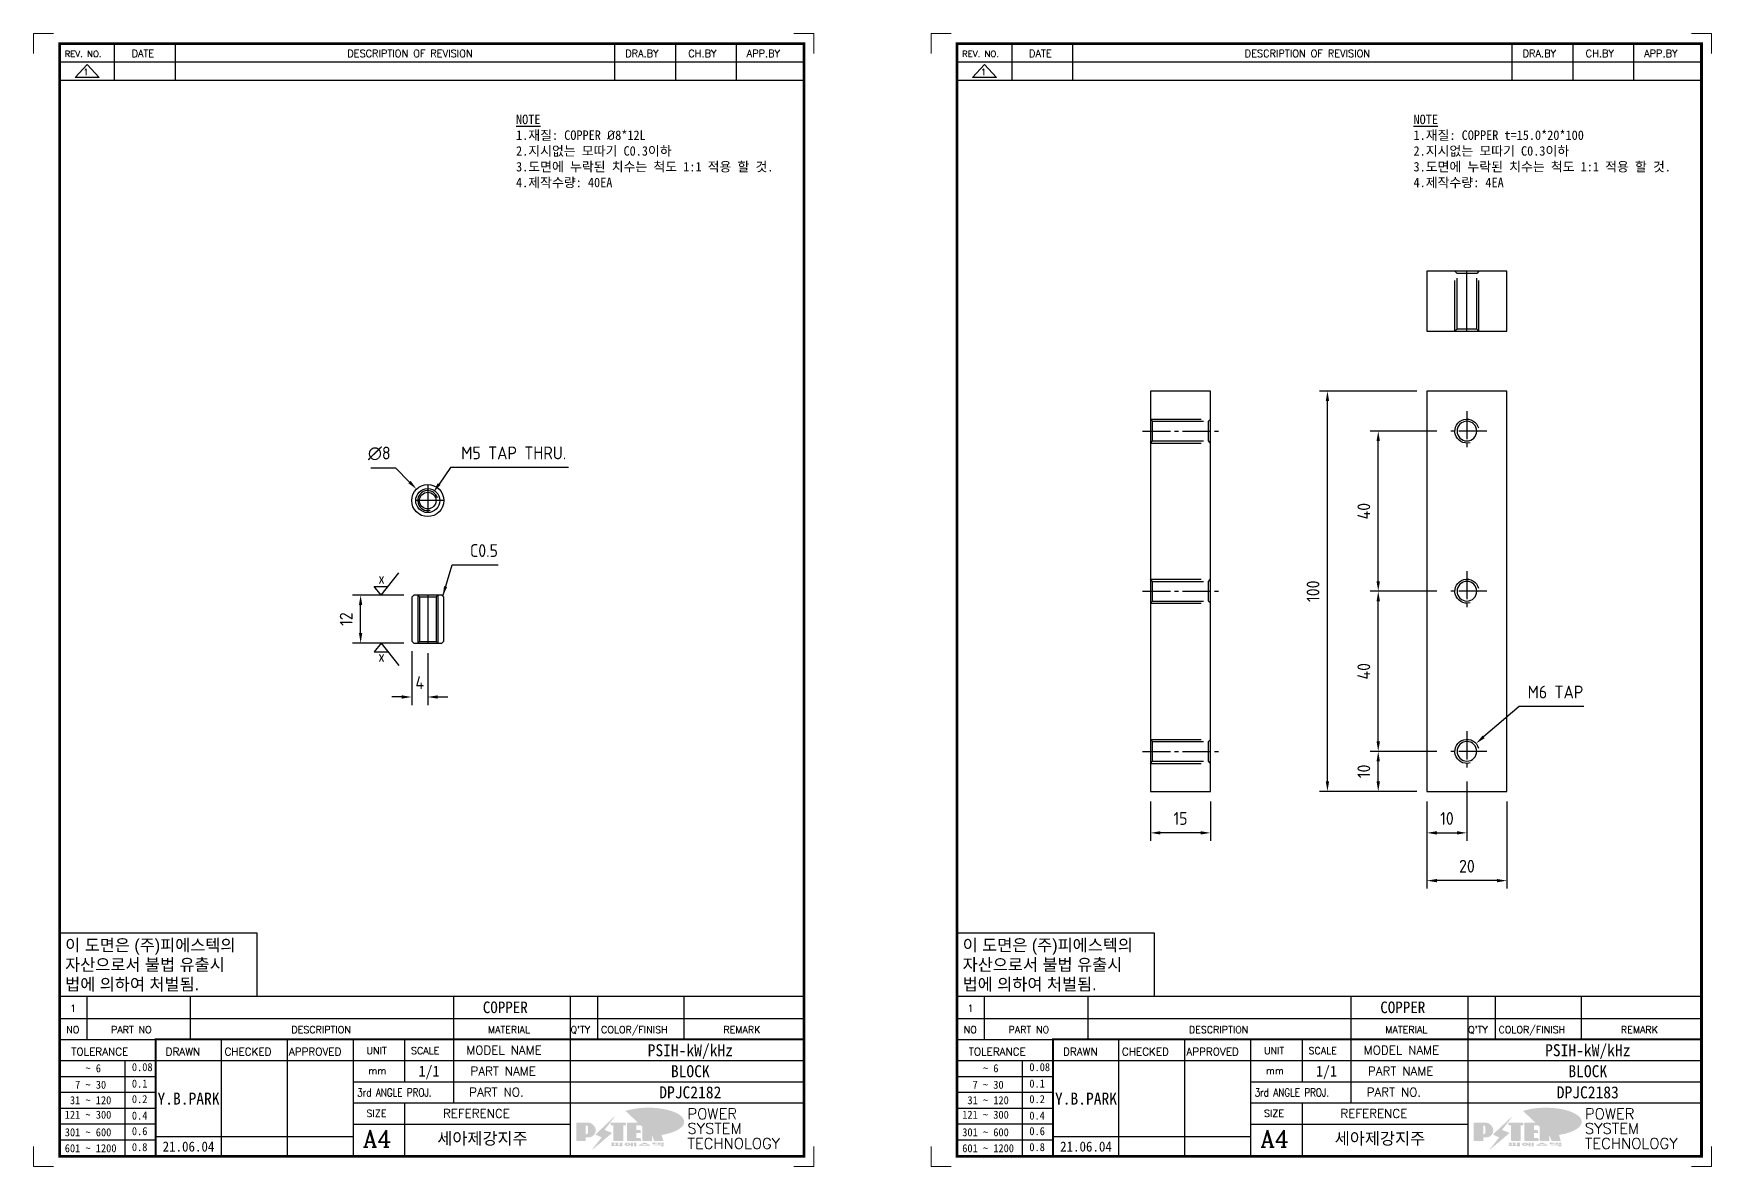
# Model space of a CAD drawing. Header units: millimetres. Extents: x 2584 to 14522, y 0 to 1456.
# Drawn here: x 9144 to 9563.3, y 0 to 283 of the extents above; entities that cross this region are included whole.
import ezdxf
from ezdxf.enums import TextEntityAlignment as Align

# ---------------------------------------------------------------- set-up
doc = ezdxf.new("R2010")
doc.units = ezdxf.units.MM
for name, pattern in [('CENTER', [50.8, 31.75, -6.35, 6.35, -6.35]), ('CENTER1', [10, 7, -1, 1, -1]), ('HIDDENX2', [19.05, 12.7, -6.35])]:
    doc.linetypes.add(name, pattern=pattern)
for name, color, linetype in [('CENTER', 1, 'CENTER'), ('line', 3, 'Continuous'), ('THIN', 3, 'Continuous')]:
    doc.layers.add(name, color=color, linetype=linetype)
doc.styles.add('h1', font='')
doc.styles.add('HAN', font='')
doc.styles.add('RC', font='ROMANC.SHX')
doc.styles.add('ROMANT', font='romant')
doc.styles.add('RT', font='ROMANT.SHX', dxfattribs={"oblique": 15})
doc.styles.get("Standard").update_dxf_attribs({"font": 'ISOCP.SHX', "bigfont": 'WHGTXT.SHX'})
doc.styles.get('h1').set_extended_font_data('New Gulim')
doc.styles.get('HAN').set_extended_font_data('GulimChe')
doc.dimstyles.new('PS-1', dxfattribs={"dimtxt": 3.2, "dimasz": 2.5, "dimexe": 2, "dimexo": 2.5, "dimgap": 2, "dimtad": 1, "dimtoh": 1, "dimrnd": 0.05, "dimzin": 12, "dimdsep": 46, "dimtxsty": 'Standard', "dimcen": 0, "dimclrt": 2, "dimazin": 3, "dimtfac": 1, "dimtofl": 0, "dimtmove": 0, "dimatfit": 3, "dimfxl": 0, "dimtolj": 1, "dimtzin": 0, "dimarcsym": 0})

# ---------------------------------------------------------------- blocks, each defined once
blk = doc.blocks.new('t4')
for p, q in [((0, 15.88), (49.25, 15.88)), ((0, 15.88), (0, 0)), ((49.25, 15.88), (49.25, 0)), ((0, 0), (49.25, 0))]:
    blk.add_line(p, q)
at = {"color": 1, "style": 'h1'}
for s, p in [('이 도면은 (주)피에스텍의', (1.4, 11.29)), ('자산으로서 불법 유출시', (1.4, 6.41)), ('법에 의하여 처벌됨.', (1.4, 1.52))]:
    blk.add_text(s, height=3, dxfattribs=at).set_placement(p)
blk = doc.blocks.new('no4')
at = {"color": 180}
for p, q in [((0, 5.5), (0, 0)), ((0, 5.5), (186, 5.5)), ((6.79, 5.5), (6.79, 0)), ((32.74, 0.11), (32.74, 5.5)), ((98.4, 5.5), (98.4, 0)), ((127.61, 5.5), (127.61, 0)), ((134.43, 5.5), (134.43, 0)), ((155.98, 5.5), (155.98, 0))]:
    blk.add_line(p, q, dxfattribs=at)
at = {"color": 2, "style": 'HAN'}
for tag, p in [('PART-NO', (19.76, 2.75)), ('MATERIAL', (111.38, 2.75)), ("Q'TY", (131.02, 2.75)), ('COLOR/FINISH', (145.2, 2.75)), ('REMARK', (170.76, 2.75))]:
    blk.add_attdef(tag, text='', height=2.9, dxfattribs=at).set_placement(p, align=Align.MIDDLE_CENTER)
blk.add_attdef('DESCRIPTION', text='', height=2.9, dxfattribs=at).set_placement((34.51, 2.75), align=Align.MIDDLE_LEFT)
at = {"color": 2, "style": 'RT', "oblique": 15}
blk.add_attdef('NO', text='', height=1.74, dxfattribs=at).set_placement((3.38, 2.51), align=Align.MIDDLE_CENTER)
blk = doc.blocks.new('new LOGO')
at = {"layer": 'line'}
h = blk.add_hatch(color=1, dxfattribs=at)
h.paths.add_polyline_path([(41.5, 16.4), (54.3, 16.4, 1), (54.3, 82.9), (0, 82.9), (0, -0.1), (41.5, -0.1)])
h.paths.add_polyline_path([(41.5, 27.9), (41.5, 71.9), (43.6, 71.9, -0.414214), (54.6, 60.9), (54.6, 38.9, -0.414214), (43.6, 27.9)], flags=16)
h.paths.add_polyline_path([(214.7, 71.9), (227.5, 71.9), (227.5, 82.9), (159.7, 82.9), (159.7, 71.9), (172.5, 71.9), (172.5, -0.1), (214.7, -0.1)])
h.paths.add_polyline_path([(276, 37.4), (294.8, 37.4), (294.8, 49.1), (276, 49.1), (276, 71.9), (294.8, 71.9), (294.8, 82.9), (234.5, 82.9), (234.5, -0.1), (297, -0.1), (297, 10.9), (276, 10.9)])
h.paths.add_polyline_path([(347.2, 35.2), (359.7, -0.1), (400.5, -0.1), (379.6, 66.8), (399.7, 82.9), (380.6, 82.9), (347.2, 61.6), (347.2, 82.9), (305.5, 82.9), (305.5, -0.1), (347.2, -0.1)])
h = blk.add_hatch(color=250, dxfattribs=at)
h.paths.add_polyline_path([(44.5, 69.4), (46.6, 69.4, -0.129793), (52, 68, 0.221832), (43.6, 71.9), (41.5, 71.9), (41.5, 27.9), (43.6, 27.9, 0.02048), (44.5, 28)], flags=17)
h.paths.add_polyline_path([(44.5, 13.9), (57.3, 13.9, 0.72362), (77.1, 73.9, -0.679777), (54.3, 16.4), (41.5, 16.4), (41.5, -0.1), (3, -0.1), (3, -2.6), (44.5, -2.6)])
h.paths.add_polyline_path([(117.9, 14.2), (71.5, -44.4), (77.1, -39.6), (120.8, 15.6), (92, 28.9), (173.3, 106), (177.5, 111.4), (89.1, 27.6)])
h.paths.add_polyline_path([(162.7, 71.9), (162.7, 69.4), (172.5, 69.4), (172.5, 71.9)], flags=17)
h.paths.add_polyline_path([(217.7, 69.4), (230.5, 69.4), (230.5, 80.4), (227.5, 80.4), (227.5, 71.9), (214.7, 71.9), (214.7, -0.1), (175.5, -0.1), (175.5, -2.6), (217.7, -2.6)])
h.paths.add_polyline_path([(297.8, 46.6), (294.8, 46.6), (294.8, 37.4), (276, 37.4), (276, 10.9), (279, 10.9), (279, 34.9), (297.8, 34.9)])
h.paths.add_polyline_path([(300, 8.4), (297, 8.4), (297, -0.1), (237.5, -0.1), (237.5, -2.6), (300, -2.6)])
h.paths.add_polyline_path([(297.8, 80.4), (294.8, 80.4), (294.8, 71.9), (276, 71.9), (276, 49.1), (279, 49.1), (279, 69.4), (297.8, 69.4)])
h.paths.add_polyline_path([(350.2, 80.4), (347.2, 80.4), (347.2, 61.6), (350.2, 63.5)])
h.paths.add_polyline_path([(350.2, 26.7), (347.2, 35.2), (347.2, -0.1), (308.5, -0.1), (308.5, -2.6), (350.2, -2.6)])
h.paths.add_polyline_path([(402.7, 80.4), (396.5, 80.4), (379.6, 66.8), (400.5, -0.1), (361.8, -0.1), (362.7, -2.6), (403.5, -2.6), (382.6, 64.3)])
blk.add_hatch(color=5, dxfattribs=at).paths.add_polyline_path([(166.3, 35), (131, 49), (180.4, 112.7), (92, 28.9), (120.8, 15.6), (74.4, -43)])
h = blk.add_hatch(color=253, dxfattribs=at)
edge = h.paths.add_edge_path()
edge.add_ellipse((333.9, 86.4), major_axis=(-165.9, 0), ratio=0.39426, start_angle=111.51268, end_angle=334.46902)
edge.add_ellipse((314.1, 81.2), major_axis=(-153.7, 0), ratio=0.40699, start_angle=121.30662, end_angle=327.74369, ccw=False)
edge.add_line((394, 27.8), (394.7, 25.6))
h = blk.add_hatch(color=250, dxfattribs=at)
edge = h.paths.add_edge_path()
edge.add_ellipse((237.8, -17.6), major_axis=(-14.3, 0), ratio=0.526336, start_angle=192.2456, end_angle=269.07481)
edge.add_line((238.1, -10.1), (237.6, -10.1))
edge.add_ellipse((237.8, -17.6), major_axis=(-14.3, 0), ratio=0.526336, start_angle=270.92519, end_angle=449.07481)
edge.add_line((237.6, -25.1), (238.1, -25.1))
edge.add_ellipse((237.8, -17.6), major_axis=(-14.3, 0), ratio=0.526336, start_angle=450.92519, end_angle=527.7544)
edge.add_line((251.7, -19.2), (254.1, -19.2))
edge.add_line((254.1, -19.2), (254.1, -27.1))
edge.add_line((254.1, -27.1), (263.1, -27.1))
edge.add_line((263.1, -27.1), (263.1, -10.1))
edge.add_line((263.1, -10.1), (254.1, -10.1))
edge.add_line((254.1, -10.1), (254.1, -16))
edge.add_line((254.1, -16), (251.7, -16))
h.paths.add_polyline_path([(241, -16.4), (241, -18.7, -1), (234.4, -18.7), (234.4, -16.4, -1)], flags=16)
h.paths.add_polyline_path([(278.2, -10.1), (268.1, -10.1), (268.1, -27.1), (278.2, -27.1)])
h.paths.add_polyline_path([(310.3, -10.1), (310.3, -11.1, -0.157169), (289.3, -17.5), (294, -19.9, 0.128407), (316.3, -15.9, 0.128407), (338.6, -19.9), (343.3, -17.5, -0.157169), (322.2, -11.1), (322.2, -10.1)])
h.paths.add_polyline_path([(342.1, -25.1), (342.1, -22.3), (290.4, -22.3), (290.4, -25.1)])
h.paths.add_polyline_path([(352, -10.1), (352, -16.2, 0.414214), (354, -18.2), (378.7, -18.2), (378.7, -19.6), (390.2, -19.6), (390.2, -10.1), (378.7, -10.1), (378.7, -13.6), (374.7, -13.6), (374.7, -15.1), (378.7, -15.1), (378.7, -16.2), (364.7, -16.2), (364.7, -15.1), (371.2, -15.1), (371.2, -13.6), (364.7, -13.6), (364.7, -12.6), (374.7, -12.6), (374.7, -10.1)])
h.paths.add_polyline_path([(393.8, -10.1), (393.8, -19.6), (405, -19.6), (405, -10.1)])
h.paths.add_polyline_path([(405, -27.1), (405, -20.9), (356.8, -20.9), (356.8, -23), (391.8, -23), (391.8, -27.1)])
h.paths.add_polyline_path([(200.4, -10.1), (200.4, -22.3), (193.2, -22.3), (193.2, -12.6), (196.6, -12.6), (196.6, -10.1), (161, -10.1), (161, -12.6), (164.5, -12.6), (164.5, -22.3), (161, -22.3), (161, -25.1), (200.4, -25.1), (200.4, -27.1), (213.9, -27.1), (213.9, -10.1)])
h.paths.add_polyline_path([(182, -12.6), (175.6, -12.6), (175.6, -22.3), (182, -22.3)], flags=17)
blk = doc.blocks.new('format-4')
at = {"color": 3, "lineweight": 9}
for p, q in [((5, 283), (0, 283)), ((0, 278), (0, 283)), ((190, 283), (195, 283)), ((195, 278), (195, 283)), ((0, 5), (0, 0)), ((195, 5), (195, 0)), ((5, 0), (0, 0)), ((190, 0), (195, 0))]:
    blk.add_line(p, q, dxfattribs=at)
at = {"color": 180}
for p, q in [((20.24, 275.95), (20.24, 280.5)), ((35.47, 275.95), (35.47, 280.5)), ((145.22, 275.95), (145.22, 280.5)), ((160.45, 275.95), (160.45, 280.5)), ((175.61, 275.95), (175.61, 280.5)), ((6.5, 275.95), (192.5, 275.95)), ((6.5, 36.99), (192.5, 36.99)), ((13.29, 36.99), (13.29, 31.71)), ((39.24, 31.71), (39.24, 36.99)), ((104.9, 36.99), (104.9, 31.71)), ((134.11, 36.99), (134.11, 31.71)), ((140.93, 36.99), (140.93, 31.71)), ((162.48, 36.99), (162.48, 31.71)), ((6.5, 31.71), (30.48, 31.71)), ((46.96, 2.5), (46.96, 31.71)), ((63.45, 2.5), (63.45, 31.71)), ((79.94, 2.5), (79.94, 31.71)), ((92.72, 31.71), (92.72, 21.15)), ((104.9, 31.71), (104.9, 15.87)), ((134.11, 31.71), (134.11, 2.5)), ((6.5, 26.43), (30.48, 26.43)), ((22.89, 2.73), (22.89, 26.43)), ((30.48, 26.43), (192.5, 26.43)), ((6.5, 22.48), (30.48, 22.48)), ((79.94, 21.15), (192.5, 21.15)), ((6.5, 18.53), (30.48, 18.53)), ((6.5, 14.58), (30.48, 14.58)), ((79.94, 15.87), (192.5, 15.87)), ((92.72, 15.87), (92.72, 2.5)), ((6.5, 10.63), (30.48, 10.63)), ((79.94, 10.59), (134.11, 10.59)), ((6.5, 6.68), (30.48, 6.68)), ((30.48, 7.45), (79.94, 7.45))]:
    blk.add_line(p, q, dxfattribs=at)
at = {"color": 7, "const_width": 0.7}
blk.add_lwpolyline([(192.5, 2.5), (192.5, 280.5), (6.5, 280.5), (6.5, 2.5)], close=True, dxfattribs=at)
at = {"color": 7, "const_width": 0.5}
blk.add_lwpolyline([(30.48, 2.5), (30.48, 31.71), (192.5, 31.71)], dxfattribs=at)
at = {"xscale": 0.05400000000008731, "yscale": 0.05400000000008731, "zscale": 0.05400000000008731}
blk.add_blockref('new LOGO', (135.59, 6.48), dxfattribs=at)
at = {"color": 2}
for s, height, style, p in [('REV. NO.', 1.56, 'RC', (7.76, 277.15)), ('DATE', 1.788, 'RC', (24.49, 277.14)), ('DESCRIPTION OF REVISION', 1.7875, 'RC', (78.38, 277.14)), ('DRA.BY', 1.788, 'RC', (147.83, 277.14)), ('CH.BY', 1.788, 'RC', (163.59, 277.14)), ('APP.BY', 1.788, 'RC', (178.18, 277.14)), ('NO', 1.742, 'RC', (8.16, 33.33)), ('PART NO', 1.742, 'RC', (19.36, 33.33)), ('DESCRIPTION', 1.7424, 'RC', (64.43, 33.33)), ('MATERIAL', 1.742, 'RC', (113.52, 33.33)), ("Q'TY", 1.742, 'RC', (134.17, 33.33)), ('COLOR/FINISH', 1.7424, 'RC', (141.8, 33.33)), ('REMARK', 1.742, 'RC', (172.37, 33.33)), (' TOLERANCE', 1.9, 'RC', (8.11, 27.72)), ('DRAWN', 1.9, 'RC', (33, 27.72)), ('CHECKED', 1.9, 'RC', (47.71, 27.72)), ('APPROVED', 1.9, 'RC', (63.8, 27.72)), ('UNIT', 1.742, 'RC', (83.19, 28.05)), ('SCALE', 1.742, 'RC', (94.32, 28.05)), ('MODEL NAME', 2.178, 'RC', (108.12, 27.96)), ('    ~ 6', 2, 'HAN', (7.8, 23.53)), ('0.08', 2, 'HAN', (24.57, 23.81)), ('  7 ~ 30', 2, 'HAN', (7.8, 19.41)), ('0.1', 2, 'HAN', (24.57, 19.7)), ('mm', 1.742, 'RC', (83.67, 23.06)), ('PART NAME', 2.178, 'RC', (109.17, 22.74)), (' 31 ~ 120', 2, 'HAN', (7.8, 15.54)), ('0.2', 2, 'HAN', (24.57, 15.82)), ('PART NO.', 2.178, 'RC', (108.84, 17.46)), ('121 ~ 300', 2, 'HAN', (7.8, 11.92)), ('0.4', 2, 'HAN', (24.57, 11.7)), ('SIZE', 1.742, 'RC', (83.19, 12.4)), ('REFERENCE', 2.178, 'RC', (102.3, 12.14)), ('301 ~ 600', 2, 'HAN', (7.8, 7.54)), ('0.6', 2, 'HAN', (24.57, 7.82)), ('601 ~ 1200', 2, 'HAN', (7.8, 3.55)), ('0.8', 2, 'HAN', (24.57, 3.83))]:
    blk.add_text(s, height=height, dxfattribs=dict(at, style=style)).set_placement(p)
at = {"color": 2, "style": 'RC', "width": 0.8}
blk.add_text('3rd ANGLE PROJ.', height=2, dxfattribs=at).set_placement((80.87, 17.47))
at = {"style": 'ROMANT'}
for s, p in [('POWER', (163.39, 11.79)), ('SYSTEM', (163.39, 8.15)), ('TECHNOLOGY', (163.39, 4.39))]:
    blk.add_text(s, height=2.7, dxfattribs=at).set_placement(p)
at = {"color": 2, "lineweight": 30, "style": 'RC'}
blk.add_text('A4', height=4.182, dxfattribs=at).set_placement((82.3, 4.84))
at = {"style": 'HAN'}
for tag, height, p in [('MODEL-NAME', 3, (164.1, 29.03)), ('SCALE', 2.7, (98.81, 23.79)), ('PART-NAME', 3, (164.1, 23.79)), ('DRA-BY', 3, (38.72, 16.94)), ('CH-BY', 3, (55.21, 16.94)), ('APP-BY', 3, (71.7, 16.94)), ('PART-NO', 3, (164.1, 18.51)), ('관련업체', 3, (112.17, 6.99)), ('DRA-DATE', 2.5, (38.72, 4.97)), ('CH-DATE', 2.5, (55.21, 4.97)), ('APP-DATE', 2.5, (71.7, 4.97))]:
    blk.add_attdef(tag, text='', height=height, dxfattribs=at).set_placement(p, align=Align.MIDDLE_CENTER)
blk = doc.blocks.new('re4')
at = {"color": 180}
for p, q in [((0, -4.55), (0, 0)), ((13.74, -4.55), (13.74, 0)), ((28.97, -4.55), (28.97, 0)), ((138.72, -4.55), (138.72, 0)), ((153.95, -4.55), (153.95, 0)), ((169.11, -4.55), (169.11, 0)), ((6.87, -0.64), (3.86, -3.91)), ((9.88, -3.91), (3.86, -3.91)), ((6.87, -0.64), (9.88, -3.91)), ((0, -4.55), (186, -4.55))]:
    blk.add_line(p, q, dxfattribs=at)
at = {"color": 2, "style": 'RC', "oblique": 15}
blk.add_attdef('REV.NO', text='', height=1.56, dxfattribs=at).set_placement((6.59, -2.56), align=Align.MIDDLE_CENTER)
blk.add_attdef('-1', text='', height=1.56, dxfattribs=at).set_placement((9.16, -1.81), align=Align.MIDDLE_LEFT)
at = {"color": 2, "style": 'HAN'}
for tag, p in [('REV.-DATE', (21.36, -2.28)), ('DRA.BY', (146.34, -2.28)), ('CH.BY', (161.53, -2.28)), ('APP.BY', (177.55, -2.28))]:
    blk.add_attdef(tag, text='', height=2.5, dxfattribs=at).set_placement(p, align=Align.MIDDLE_CENTER)
blk.add_attdef('DESCRIPTION-OF-REVISION', text='', height=2.5, dxfattribs=at).set_placement((31.61, -2.28), align=Align.MIDDLE_LEFT)
blk = doc.blocks.new('A$C00D83928')
for p, q in [((-2.07, 11.57), (-2.07, 0.43)), ((2.07, 11.57), (2.07, 0.43))]:
    blk.add_line(p, q)
at = {"color": 1}
blk.add_lwpolyline([(-3.5, 0), (3.5, 0), (4, 0.5), (4, 11.5), (3.5, 12), (-3.5, 12), (-4, 11.5), (-4, 0.5)], close=True, dxfattribs=at)
for points in [[(-2.5, 12), (-2.07, 11.57), (2.07, 11.57), (2.5, 12)], [(-2.5, 0), (-2.07, 0.43), (2.07, 0.43), (2.5, 0)]]:
    blk.add_lwpolyline(points)
at = {"layer": 'CENTER'}
blk.add_line((0, 12), (0, 0), dxfattribs=at)
at = {"layer": 'THIN'}
for p, q in [((-2.5, 12), (-2.5, 0)), ((2.5, 12), (2.5, 0))]:
    blk.add_line(p, q, dxfattribs=at)
blk = doc.blocks.new('*D254')
at = {"color": 0, "lineweight": -2}
for p, q in [((9238.53, 128.72), (9238.53, 115.27)), ((9242.53, 128.22), (9242.53, 115.27)), ((9236.03, 117.27), (9233.53, 117.27)), ((9245.03, 117.27), (9247.53, 117.27))]:
    blk.add_line(p, q, dxfattribs=at)
at = {"color": 0}
for points in [[(9236.03, 117.69), (9236.03, 116.85), (9238.53, 117.27)], [(9245.03, 117.69), (9245.03, 116.85), (9242.53, 117.27)]]:
    blk.add_solid(points, dxfattribs=at)
at = {"layer": 'Defpoints', "color": 0}
for p in [(9238.53, 131.22), (9242.53, 130.72), (9242.53, 117.27)]:
    blk.add_point(p, dxfattribs=at)
at = {"color": 2, "insert": (9240.53, 120.87), "char_height": 3.2, "attachment_point": 5}
blk.add_mtext('\\A1;4', dxfattribs=at)
blk = doc.blocks.new('*D255')
at = {"color": 0, "lineweight": -2}
for p, q in [((9236.53, 142.72), (9223.76, 142.72)), ((9225.76, 133.22), (9225.76, 140.22)), ((9236.53, 130.72), (9223.76, 130.72))]:
    blk.add_line(p, q, dxfattribs=at)
at = {"color": 0}
for points in [[(9225.34, 140.22), (9226.17, 140.22), (9225.76, 142.72)], [(9225.34, 133.22), (9226.17, 133.22), (9225.76, 130.72)]]:
    blk.add_solid(points, dxfattribs=at)
at = {"layer": 'Defpoints', "color": 0}
for p in [(9225.76, 142.72), (9239.03, 142.72), (9239.03, 130.72)]:
    blk.add_point(p, dxfattribs=at)
at = {"color": 2, "insert": (9222.15, 136.72), "char_height": 3.2, "attachment_point": 5, "rotation": 90}
blk.add_mtext('\\A1;12', dxfattribs=at)
blk = doc.blocks.new('*D256')
at = {"color": 0, "lineweight": -2}
for p, q in [((9228.34, 174.51), (9234.5, 174.51)), ((9234.5, 174.51), (9237.97, 170.97))]:
    blk.add_line(p, q, dxfattribs=at)
at = {"color": 0}
blk.add_solid([(9238.27, 171.26), (9237.68, 170.68), (9239.73, 169.19)], dxfattribs=at)
at = {"layer": 'Defpoints', "color": 0}
for p in [(9239.73, 169.19), (9245.33, 163.48)]:
    blk.add_point(p, dxfattribs=at)
at = {"color": 2, "insert": (9230.42, 178.11), "char_height": 3.2, "attachment_point": 5}
blk.add_mtext('\\A1;∅8', dxfattribs=at)
blk = doc.blocks.new('*D257')
at = {"color": 0, "lineweight": -2}
for p, q in [((9248.25, 174.64), (9245.37, 170.45)), ((9277.74, 174.64), (9248.25, 174.64))]:
    blk.add_line(p, q, dxfattribs=at)
at = {"color": 0}
blk.add_solid([(9245.02, 170.69), (9245.71, 170.22), (9243.95, 168.39)], dxfattribs=at)
at = {"layer": 'Defpoints', "color": 0}
for p in [(9243.95, 168.39), (9241.11, 164.28)]:
    blk.add_point(p, dxfattribs=at)
at = {"color": 2, "insert": (9264, 178.24), "char_height": 3.2, "attachment_point": 5}
blk.add_mtext('\\A1;M5 TAP THRU.', dxfattribs=at)
blk = doc.blocks.new('A$C6FB36354')
at = {"color": 2, "linetype": 'HIDDENX2'}
for p, q in [((-2.5, 93), (12.5, 93)), ((-1.96, 92.46), (11.96, 92.46)), ((-2.5, 87), (12.5, 87)), ((-1.96, 87.54), (11.96, 87.54)), ((-2.5, 53), (12.5, 53)), ((-1.96, 52.46), (11.96, 52.46)), ((-2.5, 47), (12.5, 47)), ((-1.96, 47.54), (11.96, 47.54)), ((-2.5, 13), (12.5, 13)), ((-1.96, 12.46), (11.96, 12.46)), ((-2.5, 7), (12.5, 7)), ((-1.96, 7.54), (11.96, 7.54))]:
    blk.add_line(p, q, dxfattribs=at)
at = {"color": 1, "linetype": 'CENTER1'}
for p, q in [((-4.5, 90), (14.5, 90)), ((-4.5, 50), (14.5, 50)), ((-4.5, 10), (14.5, 10))]:
    blk.add_line(p, q, dxfattribs=at)
at = {"color": 1}
blk.add_lwpolyline([(-2.5, 0), (12.5, 0), (12.5, 100), (-2.5, 100)], close=True, dxfattribs=at)
at = {"color": 2, "linetype": 'HIDDENX2'}
for points in [[(-2.5, 87), (-1.96, 87.54), (-1.96, 92.46), (-2.5, 93)], [(12.5, 87), (11.96, 87.54), (11.96, 92.46), (12.5, 93)], [(-2.5, 47), (-1.96, 47.54), (-1.96, 52.46), (-2.5, 53)], [(12.5, 47), (11.96, 47.54), (11.96, 52.46), (12.5, 53)], [(-2.5, 7), (-1.96, 7.54), (-1.96, 12.46), (-2.5, 13)], [(12.5, 7), (11.96, 7.54), (11.96, 12.46), (12.5, 13)]]:
    blk.add_lwpolyline(points, dxfattribs=at)
blk = doc.blocks.new('A$C47C90B0B')
at = {"color": 2, "linetype": 'HIDDENX2'}
for p, q in [((-12.5, -2), (2.5, -2)), ((-11.96, -2.54), (1.96, -2.54)), ((-12.5, -8), (2.5, -8)), ((-11.96, -7.46), (1.96, -7.46))]:
    blk.add_line(p, q, dxfattribs=at)
at = {"color": 1}
blk.add_lwpolyline([(-12.5, -15), (2.5, -15), (2.5, 5), (-12.5, 5)], close=True, dxfattribs=at)
at = {"color": 2, "linetype": 'HIDDENX2'}
for points in [[(-12.5, -8), (-11.96, -7.46), (-11.96, -2.54), (-12.5, -2)], [(2.5, -8), (1.96, -7.46), (1.96, -2.54), (2.5, -2)]]:
    blk.add_lwpolyline(points, dxfattribs=at)
at = {"layer": 'CENTER'}
blk.add_line((-12.5, -5), (2.5, -5), dxfattribs=at)
blk = doc.blocks.new('A$C30596C1C')
at = {"color": 1, "linetype": 'CENTER1'}
for p, q in [((10, 95), (10, 85)), ((5, 90), (15, 90)), ((10, 55), (10, 45)), ((5, 50), (15, 50)), ((10, 15), (10, 5)), ((5, 10), (15, 10))]:
    blk.add_line(p, q, dxfattribs=at)
at = {"color": 1}
blk.add_lwpolyline([(0, 100), (20, 100), (20, 0), (0, 0)], close=True, dxfattribs=at)
for centre in [(10, 90), (10, 50), (10, 10)]:
    blk.add_circle(centre, 2.46)
at = {"layer": 'THIN'}
for centre in [(10, 90), (10, 50), (10, 10)]:
    blk.add_arc(centre, 3, 255, 165, dxfattribs=at)
blk = doc.blocks.new('*D258')
at = {"color": 0, "linetype": 'ByBlock', "lineweight": -2}
for p, q in [((9494.69, 103.69), (9478.03, 103.69)), ((9480.03, 96.19), (9480.03, 101.19)), ((9489.69, 93.69), (9478.03, 93.69))]:
    blk.add_line(p, q, dxfattribs=at)
at = {"color": 0}
for points in [[(9479.61, 101.19), (9480.45, 101.19), (9480.03, 103.69)], [(9479.61, 96.19), (9480.45, 96.19), (9480.03, 93.69)]]:
    blk.add_solid(points, dxfattribs=at)
at = {"layer": 'Defpoints', "color": 0}
for p in [(9480.03, 103.69), (9497.19, 103.69), (9492.19, 93.69)]:
    blk.add_point(p, dxfattribs=at)
at = {"color": 2, "insert": (9476.43, 98.69), "char_height": 3.2, "attachment_point": 5, "rotation": 90}
blk.add_mtext('\\A1;10', dxfattribs=at)
blk = doc.blocks.new('*D259')
at = {"color": 0, "linetype": 'ByBlock', "lineweight": -2}
for p, q in [((9494.69, 143.69), (9478.03, 143.69)), ((9480.03, 106.19), (9480.03, 141.19)), ((9494.69, 103.69), (9478.03, 103.69))]:
    blk.add_line(p, q, dxfattribs=at)
at = {"color": 0}
for points in [[(9479.61, 141.19), (9480.45, 141.19), (9480.03, 143.69)], [(9479.61, 106.19), (9480.45, 106.19), (9480.03, 103.69)]]:
    blk.add_solid(points, dxfattribs=at)
at = {"layer": 'Defpoints', "color": 0}
for p in [(9480.03, 143.69), (9497.19, 143.69), (9497.19, 103.69)]:
    blk.add_point(p, dxfattribs=at)
at = {"color": 2, "insert": (9476.43, 123.69), "char_height": 3.2, "attachment_point": 5, "rotation": 90}
blk.add_mtext('\\A1;40', dxfattribs=at)
blk = doc.blocks.new('*D260')
at = {"color": 0, "linetype": 'ByBlock', "lineweight": -2}
for p, q in [((9494.69, 183.69), (9478.03, 183.69)), ((9480.03, 146.19), (9480.03, 181.19)), ((9494.69, 143.69), (9478.03, 143.69))]:
    blk.add_line(p, q, dxfattribs=at)
at = {"color": 0}
for points in [[(9479.61, 181.19), (9480.45, 181.19), (9480.03, 183.69)], [(9479.61, 146.19), (9480.45, 146.19), (9480.03, 143.69)]]:
    blk.add_solid(points, dxfattribs=at)
at = {"layer": 'Defpoints', "color": 0}
for p in [(9480.03, 183.69), (9497.19, 183.69), (9497.19, 143.69)]:
    blk.add_point(p, dxfattribs=at)
at = {"color": 2, "insert": (9476.43, 163.69), "char_height": 3.2, "attachment_point": 5, "rotation": 90}
blk.add_mtext('\\A1;40', dxfattribs=at)
blk = doc.blocks.new('*D261')
at = {"color": 0, "linetype": 'ByBlock', "lineweight": -2}
for p, q in [((9489.69, 193.69), (9465.34, 193.69)), ((9467.34, 96.19), (9467.34, 191.19)), ((9489.69, 93.69), (9465.34, 93.69))]:
    blk.add_line(p, q, dxfattribs=at)
at = {"color": 0}
for points in [[(9466.92, 191.19), (9467.76, 191.19), (9467.34, 193.69)], [(9466.92, 96.19), (9467.76, 96.19), (9467.34, 93.69)]]:
    blk.add_solid(points, dxfattribs=at)
at = {"layer": 'Defpoints', "color": 0}
for p in [(9467.34, 193.69), (9492.19, 193.69), (9492.19, 93.69)]:
    blk.add_point(p, dxfattribs=at)
at = {"color": 2, "insert": (9463.74, 143.69), "char_height": 3.2, "attachment_point": 5, "rotation": 90}
blk.add_mtext('\\A1;100', dxfattribs=at)
blk = doc.blocks.new('*D262')
at = {"color": 0, "linetype": 'ByBlock', "lineweight": -2}
for p, q in [((9502.19, 96.19), (9502.19, 81.33)), ((9492.19, 91.19), (9492.19, 81.33)), ((9494.69, 83.33), (9499.69, 83.33))]:
    blk.add_line(p, q, dxfattribs=at)
at = {"color": 0}
for points in [[(9494.69, 83.75), (9494.69, 82.91), (9492.19, 83.33)], [(9499.69, 83.75), (9499.69, 82.91), (9502.19, 83.33)]]:
    blk.add_solid(points, dxfattribs=at)
at = {"layer": 'Defpoints', "color": 0}
for p in [(9502.19, 98.69), (9492.19, 93.69), (9502.19, 83.33)]:
    blk.add_point(p, dxfattribs=at)
at = {"color": 2, "insert": (9497.19, 86.93), "char_height": 3.2, "attachment_point": 5}
blk.add_mtext('\\A1;10', dxfattribs=at)
blk = doc.blocks.new('*D263')
at = {"color": 0, "linetype": 'ByBlock', "lineweight": -2}
for p, q in [((9492.19, 91.19), (9492.19, 69.39)), ((9512.19, 91.19), (9512.19, 69.39)), ((9509.69, 71.39), (9494.69, 71.39))]:
    blk.add_line(p, q, dxfattribs=at)
at = {"color": 0}
for points in [[(9494.69, 71.81), (9494.69, 70.98), (9492.19, 71.39)], [(9509.69, 71.81), (9509.69, 70.98), (9512.19, 71.39)]]:
    blk.add_solid(points, dxfattribs=at)
at = {"layer": 'Defpoints', "color": 0}
for p in [(9492.19, 93.69), (9512.19, 93.69), (9492.19, 71.39)]:
    blk.add_point(p, dxfattribs=at)
at = {"color": 2, "insert": (9502.19, 74.99), "char_height": 3.2, "attachment_point": 5}
blk.add_mtext('\\A1;20', dxfattribs=at)
blk = doc.blocks.new('*D264')
at = {"color": 0, "linetype": 'ByBlock', "lineweight": -2}
for p, q in [((9423.12, 91.19), (9423.12, 81.33)), ((9438.12, 91.19), (9438.12, 81.33)), ((9435.62, 83.33), (9425.62, 83.33))]:
    blk.add_line(p, q, dxfattribs=at)
at = {"color": 0}
for points in [[(9425.62, 83.75), (9425.62, 82.91), (9423.12, 83.33)], [(9435.62, 83.75), (9435.62, 82.91), (9438.12, 83.33)]]:
    blk.add_solid(points, dxfattribs=at)
at = {"layer": 'Defpoints', "color": 0}
for p in [(9423.12, 93.69), (9438.12, 93.69), (9423.12, 83.33)]:
    blk.add_point(p, dxfattribs=at)
at = {"color": 2, "insert": (9430.62, 86.93), "char_height": 3.2, "attachment_point": 5}
blk.add_mtext('\\A1;15', dxfattribs=at)
blk = doc.blocks.new('*D265')
at = {"color": 0, "linetype": 'ByBlock', "lineweight": -2}
for p, q in [((9515.21, 114.91), (9506.35, 107.28)), ((9531.44, 114.91), (9515.21, 114.91))]:
    blk.add_line(p, q, dxfattribs=at)
at = {"color": 0}
blk.add_solid([(9506.08, 107.6), (9506.62, 106.97), (9504.46, 105.65)], dxfattribs=at)
at = {"layer": 'Defpoints', "color": 0}
for p in [(9504.46, 105.65), (9499.91, 101.74)]:
    blk.add_point(p, dxfattribs=at)
at = {"color": 2, "insert": (9524.32, 118.51), "char_height": 3.2, "attachment_point": 5}
blk.add_mtext('\\A1;M6 TAP', dxfattribs=at)

msp = doc.modelspace()

# ---------------------------------------------------------------- linework, layer by layer
at = {"color": 1, "linetype": 'CENTER1'}
for p, q in [((9242.53, 170.334), (9242.53, 162.334)), ((9246.53, 166.334), (9238.53, 166.334))]:
    msp.add_line(p, q, dxfattribs=at)
for points in [[(9230.925, 142.716), (9235.337, 148.315)], [(9230.925, 142.716), (9229.134, 144.898), (9232.645, 144.898)], [(9230.925, 130.716), (9229.134, 128.533), (9232.645, 128.533)], [(9230.925, 130.716), (9235.337, 125.116)]]:
    msp.add_lwpolyline(points)
at = {"color": 1}
for radius in [4, 3]:
    msp.add_circle((9242.53, 166.334), radius, dxfattribs=at)
msp.add_circle((9242.53, 166.334), 2.067)
at = {"layer": 'THIN'}
msp.add_arc((9242.53, 166.334), 2.5, 15, 285, dxfattribs=at)

# ---------------------------------------------------------------- block references
for p, values in [((9144.036, 0, 0), {'관련업체': '세아제강지주', 'SCALE': '1/1', 'PART-NO': 'DPJC2182', 'PART-NAME': 'BLOCK', 'MODEL-NAME': 'PSIH-kW/kHz', 'DRA-BY': 'Y.B.PARK', 'DRA-DATE': '21.06.04'}), ((9368.287, 0, 0), {'관련업체': '세아제강지주', 'SCALE': '1/1', 'PART-NO': 'DPJC2183', 'PART-NAME': 'BLOCK', 'MODEL-NAME': 'PSIH-kW/kHz', 'DRA-BY': 'Y.B.PARK', 'DRA-DATE': '21.06.04'})]:
    msp.add_blockref('format-4', p).add_auto_attribs(values)
ref = msp.add_blockref('re4', (9150.536, 275.95, 0))
ref.add_attrib('REV.NO', '1', dxfattribs={"color": 2, "height": 1.56, "style": 'RC'}).set_placement((9157.125, 273.393, 0), align=Align.MIDDLE_CENTER)
ref = msp.add_blockref('re4', (9374.787, 275.95, 0))
ref.add_attrib('REV.NO', '1', dxfattribs={"color": 2, "height": 1.56, "style": 'RC'}).set_placement((9381.375, 273.393, 0), align=Align.MIDDLE_CENTER)
at = {"rotation": 89.99999999999999}
msp.add_blockref('A$C47C90B0B', (9497.185, 221.119), dxfattribs=at)
for name, p in [('A$C6FB36354', (9425.617, 93.693)), ('A$C00D83928', (9242.53, 130.716)), ('t4', (9150.536, 42.494, 0)), ('t4', (9374.787, 42.494, 0))]:
    msp.add_blockref(name, p)
at = {"xscale": -1}
msp.add_blockref('A$C30596C1C', (9512.185, 93.693), dxfattribs=at)
ref = msp.add_blockref('no4', (9150.536, 36.994, 0))
ref.add_attrib('MATERIAL', 'COPPER', dxfattribs={"color": 2, "height": 2.9, "style": 'HAN'}).set_placement((9261.911, 39.744, 0), align=Align.MIDDLE_CENTER)
ref.add_attrib('NO', '1', dxfattribs={"color": 2, "height": 1.74, "style": 'RT'}).set_placement((9153.921, 39.501, 0), align=Align.MIDDLE_CENTER)
ref = msp.add_blockref('no4', (9374.787, 36.994, 0))
ref.add_attrib('MATERIAL', 'COPPER', dxfattribs={"color": 2, "height": 2.9, "style": 'HAN'}).set_placement((9486.162, 39.744, 0), align=Align.MIDDLE_CENTER)
ref.add_attrib('NO', '1', dxfattribs={"color": 2, "height": 1.74, "style": 'RT'}).set_placement((9378.172, 39.501, 0), align=Align.MIDDLE_CENTER)

# ---------------------------------------------------------------- texts
at = {"color": 2, "style": 'HAN'}
for p in [(9230.172, 145.595), (9230.172, 126.064)]:
    msp.add_text('x', height=2.5, dxfattribs=at).set_placement(p)
at = {"color": 2, "char_height": 2.3625, "attachment_point": 1, "style": 'HAN'}
for s, insert in [('{\\LNOTE\\P}1.재질: COPPER {\\fISOCPEUR|b0|i0|c0|p34;%%C}8*12L\\P2.지시없는 모따기 C0.3이하\\P3.도면에 누락된 치수는 척도 1:1 적용 할 것.\\P{\\C1;4.제작수량: 40EA}', (9264.593, 262.74, 0)), ('{\\LNOTE\\P}1.재질: COPPER t=15.0*20*100\\P2.지시없는 모따기 C0.3이하\\P3.도면에 누락된 치수는 척도 1:1 적용 할 것.\\P{\\C1;4.제작수량: 4EA}', (9488.844, 262.74, 0))]:
    msp.add_mtext_dynamic_manual_height_columns(s, width=694.38742, gutter_width=769.295, heights=[0], dxfattribs=dict(at, insert=insert))
at = {"color": 2, "insert": (9253.097, 152.247), "char_height": 3.2, "attachment_point": 7}
msp.add_mtext('C0.5', dxfattribs=at)

# ---------------------------------------------------------------- dimensions: what is measured, and where the dimension line sits
for base, p1, p2, picture, middle in [((9467.34, 193.693), (9492.185, 93.693), (9492.185, 193.693), '*D261', (9463.74, 143.693)), ((9480.031, 183.693), (9497.185, 143.693), (9497.185, 183.693), '*D260', (9476.431, 163.693)), ((9480.031, 143.693), (9497.185, 103.693), (9497.185, 143.693), '*D259', (9476.431, 123.693)), ((9480.031, 103.693), (9492.185, 93.693), (9497.185, 103.693), '*D258', (9476.431, 98.693))]:
    dim = msp.add_linear_dim(base=base, p1=p1, p2=p2, angle=90, dimstyle='PS-1', override={"dimarcsym": 1})
    dim.commit()
    dim.dimension.update_dxf_attribs({"geometry": picture, "text_midpoint": middle})
dim = msp.add_diameter_dim_2p(p1=(9241.112, 164.276), p2=(9243.949, 168.393), text='M5 TAP THRU.', dimstyle='PS-1')
dim.commit()
dim.dimension.update_dxf_attribs({"geometry": '*D257', "text_midpoint": (9263.997, 174.635), "dimtype": 163})
dim = msp.add_diameter_dim_2p(p1=(9245.334, 163.481), p2=(9239.727, 169.188), dimstyle='PS-1')
dim.commit()
dim.dimension.update_dxf_attribs({"geometry": '*D256', "text_midpoint": (9230.417, 174.51), "dimtype": 163})
dim = msp.add_linear_dim(base=(9225.755, 142.716), p1=(9239.03, 130.716), p2=(9239.03, 142.716), angle=90, dimstyle='PS-1')
dim.commit()
dim.dimension.update_dxf_attribs({"geometry": '*D255', "text_midpoint": (9222.155, 136.716)})
dim = msp.add_linear_dim(base=(9242.53, 117.27), p1=(9238.53, 131.216), p2=(9242.53, 130.716), dimstyle='PS-1')
dim.commit()
dim.dimension.update_dxf_attribs({"geometry": '*D254', "text_midpoint": (9240.53, 117.27), "dimtype": 160})
dim = msp.add_diameter_dim_2p(p1=(9499.912, 101.736), p2=(9504.459, 105.651), text='M6 TAP', dimstyle='PS-1', override={"dimarcsym": 1})
dim.commit()
dim.dimension.update_dxf_attribs({"geometry": '*D265', "text_midpoint": (9524.322, 114.909), "dimtype": 163})
for base, p1, p2, picture, middle in [((9502.185, 83.329), (9492.185, 93.693), (9502.185, 98.693), '*D262', (9497.185, 86.929)), ((9423.117, 83.329), (9438.117, 93.693), (9423.117, 93.693), '*D264', (9430.617, 86.929)), ((9492.185, 71.392), (9512.185, 93.693), (9492.185, 93.693), '*D263', (9502.185, 74.993))]:
    dim = msp.add_linear_dim(base=base, p1=p1, p2=p2, dimstyle='PS-1', override={"dimarcsym": 1})
    dim.commit()
    dim.dimension.update_dxf_attribs({"geometry": picture, "text_midpoint": middle})

# ---------------------------------------------------------------- leaders
at = {"annotation_type": 0, "has_hookline": 1, "hookline_direction": 0, "text_width": 7.002}
msp.add_leader([(9246.28, 142.466), (9248.597, 150.247), (9251.097, 150.247)], dimstyle='PS-1', override={"dimgap": 2, "dimtad": 1}, dxfattribs=at)

doc.saveas('drawing.dxf')
